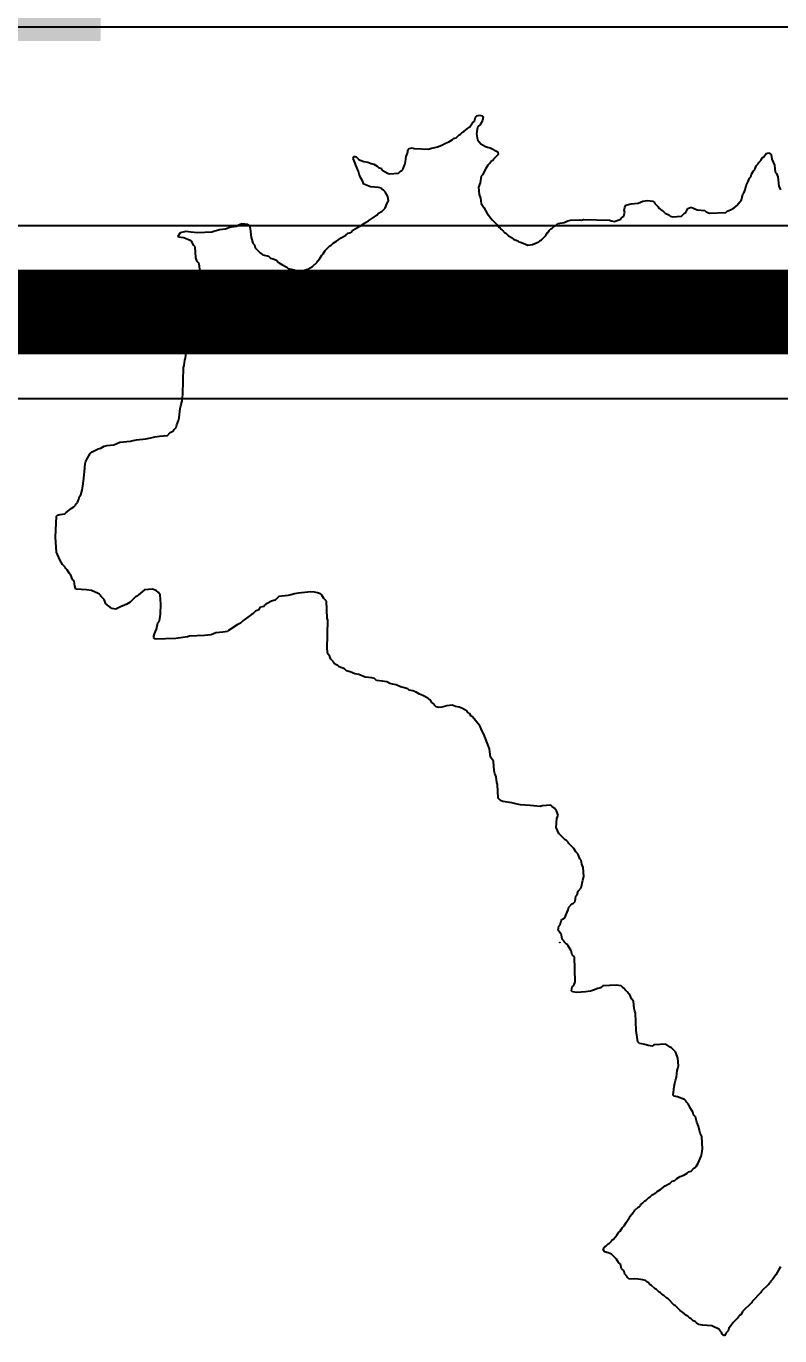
# Model space of a CAD drawing. Header units: inches. Extents: x 0.88 to 8.93, y 2.74 to 7.33.
# Drawn here: x 2.7384 to 2.8275, y 3.0755 to 3.2303 of the extents above; entities that cross this region are included whole.
import ezdxf

# ---------------------------------------------------------------- set-up
doc = ezdxf.new("R2010")
doc.units = ezdxf.units.IN
doc.header["$MEASUREMENT"] = 0
for name, color, linetype in [('Bottom Layer', 5, 'Continuous'), ('Top Layer', 1, 'Continuous'), ('Top Overlay', 2, 'Continuous')]:
    doc.layers.add(name, color=color, linetype=linetype)
doc.styles.add('Arial', font='', dxfattribs={"height": 0.2})
doc.styles.get('Arial').set_extended_font_data('Arial')

msp = doc.modelspace()

# ---------------------------------------------------------------- linework, layer by layer
at = {"layer": 'Bottom Layer'}
for p, q in [((3.10217, 3.20669), (2.6389, 3.20669)), ((2.63456, 3.18629), (3.09795, 3.18629))]:
    msp.add_line(p, q, dxfattribs=at)
msp.add_lwpolyline([(2.60353, 3.19649, 0.01, 0.01, 0), (3.10217, 3.19649, 0.01, 0.01, 0)], format="xyseb", dxfattribs=at)
at = {"layer": 'Top Layer'}
msp.add_line((2.67345, 3.23023), (2.8489, 3.23023), dxfattribs=at)
at = {"layer": 'Top Overlay'}
for p, q in [((2.79088, 3.2184), (2.79121, 3.21888)), ((2.79121, 3.21888), (2.79141, 3.21908)), ((2.79141, 3.21908), (2.79153, 3.21953)), ((2.79153, 3.21953), (2.79169, 3.21969)), ((2.79169, 3.21969), (2.79201, 3.21977)), ((2.79201, 3.21977), (2.79233, 3.21969)), ((2.79237, 3.21916), (2.79205, 3.2186)), ((2.79233, 3.21969), (2.79245, 3.21957)), ((2.79245, 3.21957), (2.79237, 3.21916)), ((2.78927, 3.21711), (2.7896, 3.21743)), ((2.7896, 3.21743), (2.78976, 3.21751)), ((2.78976, 3.21751), (2.79, 3.21775)), ((2.79, 3.21775), (2.79016, 3.21783)), ((2.79016, 3.21783), (2.7906, 3.2182)), ((2.7906, 3.2182), (2.79072, 3.21832)), ((2.79072, 3.21832), (2.79088, 3.2184)), ((2.79173, 3.21812), (2.79165, 3.21755)), ((2.79165, 3.21755), (2.79177, 3.21687)), ((2.79181, 3.21844), (2.79173, 3.21812)), ((2.79205, 3.2186), (2.79181, 3.21844)), ((2.7836, 3.2157), (2.78372, 3.21582)), ((2.78372, 3.21582), (2.78404, 3.2159)), ((2.78404, 3.2159), (2.78428, 3.21582)), ((2.78428, 3.21582), (2.78597, 3.21574)), ((2.78597, 3.21574), (2.78621, 3.21582)), ((2.78621, 3.21582), (2.78706, 3.21602)), ((2.78706, 3.21602), (2.78758, 3.21622)), ((2.78758, 3.21622), (2.78798, 3.21647)), ((2.78798, 3.21647), (2.78839, 3.21663)), ((2.78839, 3.21663), (2.78879, 3.21687)), ((2.78879, 3.21687), (2.78895, 3.21703)), ((2.78895, 3.21703), (2.78927, 3.21711)), ((2.79177, 3.21687), (2.79217, 3.21638)), ((2.79217, 3.21638), (2.79274, 3.21606)), ((2.79274, 3.21606), (2.79298, 3.21598)), ((2.79298, 3.21598), (2.7933, 3.2159)), ((2.7933, 3.2159), (2.79419, 3.21542)), ((2.77707, 3.21465), (2.77719, 3.21494)), ((2.77732, 3.21409), (2.77707, 3.21465)), ((2.77719, 3.21494), (2.77744, 3.21485)), ((2.77744, 3.21485), (2.77776, 3.21453)), ((2.77776, 3.21453), (2.77792, 3.21445)), ((2.77792, 3.21445), (2.77832, 3.21429)), ((2.77832, 3.21429), (2.77881, 3.21421)), ((2.77881, 3.21421), (2.77921, 3.21405)), ((2.78319, 3.21393), (2.78327, 3.21425)), ((2.78327, 3.21425), (2.78335, 3.21489)), ((2.78335, 3.21489), (2.78352, 3.2153)), ((2.78352, 3.2153), (2.7836, 3.2157)), ((2.79334, 3.21425), (2.79326, 3.21409)), ((2.79358, 3.21441), (2.79334, 3.21425)), ((2.79366, 3.21457), (2.79358, 3.21441)), ((2.79423, 3.21514), (2.79366, 3.21457)), ((2.79419, 3.21542), (2.79423, 3.21514)), ((2.82507, 3.21417), (2.82531, 3.21441)), ((2.82531, 3.21441), (2.82551, 3.21477)), ((2.82551, 3.21477), (2.82567, 3.21485)), ((2.82567, 3.21485), (2.82591, 3.21526)), ((2.82591, 3.21526), (2.82623, 3.21534)), ((2.82623, 3.21534), (2.8264, 3.21526)), ((2.8264, 3.21526), (2.82652, 3.21514)), ((2.82652, 3.21514), (2.8266, 3.21457)), ((2.8266, 3.21457), (2.82692, 3.21385)), ((2.7774, 3.21385), (2.77732, 3.21409)), ((2.77772, 3.21312), (2.7774, 3.21385)), ((2.7778, 3.2128), (2.77772, 3.21312)), ((2.77796, 3.2124), (2.7778, 3.2128)), ((2.77921, 3.21405), (2.77953, 3.21397)), ((2.77953, 3.21397), (2.77993, 3.21373)), ((2.77993, 3.21373), (2.78009, 3.21357)), ((2.78009, 3.21357), (2.78034, 3.21349)), ((2.78034, 3.21349), (2.78058, 3.21324)), ((2.78058, 3.21324), (2.78114, 3.21292)), ((2.78114, 3.21292), (2.78138, 3.21284)), ((2.78138, 3.21284), (2.78243, 3.21292)), ((2.78243, 3.21292), (2.78267, 3.21316)), ((2.78267, 3.21316), (2.78283, 3.21324)), ((2.78283, 3.21324), (2.78295, 3.21337)), ((2.78295, 3.21337), (2.78319, 3.21393)), ((2.79237, 3.21272), (2.79221, 3.21256)), ((2.79278, 3.21345), (2.79237, 3.21272)), ((2.79302, 3.21385), (2.79278, 3.21345)), ((2.79326, 3.21409), (2.79302, 3.21385)), ((2.8241, 3.21248), (2.82418, 3.2128)), ((2.82418, 3.2128), (2.82442, 3.2132)), ((2.82442, 3.2132), (2.82458, 3.21337)), ((2.82458, 3.21337), (2.82474, 3.21377)), ((2.82474, 3.21377), (2.82499, 3.21401)), ((2.82499, 3.21401), (2.82507, 3.21417)), ((2.82692, 3.21385), (2.827, 3.21304)), ((2.827, 3.21304), (2.82716, 3.21288)), ((2.82716, 3.21288), (2.82732, 3.21248)), ((2.7782, 3.212), (2.77796, 3.2124)), ((2.77832, 3.21163), (2.7782, 3.212)), ((2.77913, 3.21131), (2.77832, 3.21163)), ((2.78009, 3.21123), (2.77913, 3.21131)), ((2.78042, 3.21115), (2.78009, 3.21123)), ((2.7805, 3.21099), (2.78042, 3.21115)), ((2.79209, 3.21179), (2.79189, 3.21127)), ((2.79189, 3.21127), (2.79197, 3.21039)), ((2.79221, 3.21256), (2.79209, 3.21179)), ((2.82346, 3.21095), (2.82358, 3.21147)), ((2.82358, 3.21147), (2.82378, 3.21192)), ((2.82378, 3.21192), (2.82394, 3.21232)), ((2.82394, 3.21232), (2.8241, 3.21248)), ((2.82732, 3.21248), (2.82744, 3.21139)), ((2.82744, 3.21139), (2.82764, 3.21095)), ((2.78066, 3.21091), (2.7805, 3.21099)), ((2.78086, 3.21071), (2.78066, 3.21091)), ((2.78118, 3.21014), (2.78086, 3.21071)), ((2.78106, 3.2093), (2.78126, 3.20966)), ((2.78126, 3.20966), (2.78118, 3.21014)), ((2.79197, 3.21039), (2.79213, 3.20998)), ((2.79213, 3.20998), (2.79221, 3.20934)), ((2.81077, 3.20938), (2.81134, 3.20962)), ((2.81134, 3.20962), (2.8119, 3.2097)), ((2.8119, 3.2097), (2.81254, 3.20962)), ((2.81254, 3.20962), (2.81267, 3.2095)), ((2.82265, 3.20934), (2.82301, 3.20978)), ((2.82301, 3.20978), (2.82317, 3.21043)), ((2.82317, 3.21043), (2.82329, 3.21055)), ((2.82329, 3.21055), (2.82346, 3.21095)), ((2.77989, 3.20797), (2.78009, 3.20817)), ((2.78009, 3.20817), (2.7805, 3.20841)), ((2.7805, 3.20841), (2.78086, 3.20878)), ((2.78086, 3.20878), (2.78106, 3.2093)), ((2.79221, 3.20934), (2.79253, 3.20886)), ((2.79253, 3.20886), (2.79294, 3.20813)), ((2.79294, 3.20813), (2.7935, 3.20741)), ((2.80908, 3.20785), (2.80916, 3.20817)), ((2.80912, 3.20853), (2.8092, 3.20886)), ((2.8092, 3.20829), (2.80912, 3.20853)), ((2.80916, 3.20817), (2.8092, 3.20829)), ((2.8092, 3.20886), (2.80932, 3.20914)), ((2.80932, 3.20914), (2.80997, 3.2093)), ((2.80997, 3.2093), (2.81077, 3.20938)), ((2.81267, 3.2095), (2.81275, 3.20934)), ((2.81275, 3.20934), (2.81315, 3.20894)), ((2.81315, 3.20894), (2.81319, 3.20882)), ((2.81319, 3.20882), (2.81335, 3.20873)), ((2.81335, 3.20873), (2.81351, 3.20857)), ((2.81351, 3.20857), (2.81367, 3.20849)), ((2.81367, 3.20849), (2.81399, 3.20817)), ((2.81399, 3.20817), (2.8144, 3.20801)), ((2.8144, 3.20801), (2.81456, 3.20785)), ((2.81593, 3.20785), (2.81625, 3.20817)), ((2.81625, 3.20817), (2.81641, 3.20825)), ((2.81641, 3.20825), (2.81665, 3.20873)), ((2.81665, 3.20873), (2.81705, 3.2089)), ((2.81705, 3.2089), (2.81778, 3.20857)), ((2.81778, 3.20857), (2.81866, 3.20849)), ((2.81866, 3.20849), (2.81883, 3.20833)), ((2.81883, 3.20833), (2.81923, 3.20817)), ((2.81923, 3.20817), (2.82116, 3.20825)), ((2.82116, 3.20825), (2.82132, 3.20841)), ((2.82132, 3.20841), (2.82172, 3.20857)), ((2.82172, 3.20857), (2.82213, 3.20882)), ((2.82213, 3.20882), (2.82257, 3.20918)), ((2.82257, 3.20918), (2.82265, 3.20934)), ((2.76198, 3.20632), (2.76238, 3.20648)), ((2.76238, 3.20648), (2.7627, 3.20656)), ((2.7627, 3.20656), (2.76334, 3.20664)), ((2.76334, 3.20664), (2.76351, 3.2068)), ((2.76351, 3.2068), (2.76391, 3.20696)), ((2.76391, 3.20696), (2.76463, 3.20688)), ((2.76463, 3.20688), (2.76483, 3.20668)), ((2.76483, 3.20668), (2.76491, 3.20636)), ((2.77703, 3.20616), (2.77816, 3.2068)), ((2.77816, 3.2068), (2.77832, 3.20696)), ((2.77832, 3.20696), (2.77889, 3.20729)), ((2.77889, 3.20729), (2.77989, 3.20797)), ((2.7935, 3.20741), (2.79406, 3.20684)), ((2.79406, 3.20684), (2.79414, 3.20668)), ((2.79414, 3.20668), (2.79427, 3.20656)), ((2.79427, 3.20656), (2.79443, 3.20648)), ((2.79443, 3.20648), (2.79451, 3.20632)), ((2.80063, 3.2064), (2.80087, 3.20664)), ((2.80087, 3.20664), (2.80103, 3.20672)), ((2.80103, 3.20672), (2.80127, 3.20696)), ((2.80127, 3.20696), (2.80204, 3.20708)), ((2.80204, 3.20708), (2.80248, 3.20729)), ((2.80248, 3.20729), (2.8028, 3.20737)), ((2.8028, 3.20737), (2.80389, 3.20741)), ((2.80389, 3.20741), (2.80409, 3.20737)), ((2.80409, 3.20737), (2.80433, 3.20745)), ((2.80433, 3.20745), (2.80739, 3.20737)), ((2.80739, 3.20737), (2.80763, 3.20729)), ((2.80763, 3.20729), (2.80795, 3.2072)), ((2.80795, 3.2072), (2.80872, 3.20749)), ((2.80872, 3.20749), (2.8088, 3.20765)), ((2.8088, 3.20765), (2.80892, 3.20777)), ((2.80892, 3.20777), (2.80908, 3.20785)), ((2.81456, 3.20785), (2.81488, 3.20777)), ((2.81488, 3.20777), (2.81593, 3.20785)), ((2.75638, 3.20547), (2.75666, 3.20592)), ((2.75642, 3.20535), (2.75638, 3.20547)), ((2.75706, 3.20527), (2.75642, 3.20535)), ((2.75666, 3.20592), (2.75731, 3.20608)), ((2.75779, 3.20495), (2.75706, 3.20527)), ((2.75731, 3.20608), (2.75787, 3.206)), ((2.75795, 3.20487), (2.75779, 3.20495)), ((2.75787, 3.206), (2.75867, 3.20592)), ((2.75867, 3.20592), (2.76037, 3.206)), ((2.76037, 3.206), (2.76061, 3.20608)), ((2.76061, 3.20608), (2.76125, 3.20624)), ((2.76125, 3.20624), (2.76198, 3.20632)), ((2.76491, 3.20636), (2.765, 3.20531)), ((2.765, 3.20531), (2.76508, 3.20507)), ((2.76508, 3.20507), (2.7652, 3.20463)), ((2.7751, 3.20487), (2.77566, 3.20527)), ((2.77566, 3.20527), (2.77623, 3.20559)), ((2.77623, 3.20559), (2.77647, 3.20584)), ((2.77647, 3.20584), (2.77679, 3.20592)), ((2.77679, 3.20592), (2.77703, 3.20616)), ((2.79451, 3.20632), (2.79467, 3.20624)), ((2.79467, 3.20624), (2.79499, 3.20592)), ((2.79499, 3.20592), (2.79515, 3.20584)), ((2.79515, 3.20584), (2.79547, 3.20551)), ((2.79547, 3.20551), (2.79588, 3.20527)), ((2.79588, 3.20527), (2.79604, 3.20511)), ((2.79604, 3.20511), (2.79656, 3.20491)), ((2.79656, 3.20491), (2.79668, 3.20479)), ((2.79902, 3.20479), (2.79918, 3.20495)), ((2.79918, 3.20495), (2.79934, 3.20503)), ((2.79934, 3.20503), (2.79986, 3.20555)), ((2.79986, 3.20555), (2.80006, 3.20592)), ((2.80006, 3.20592), (2.80018, 3.20596)), ((2.80018, 3.20596), (2.80026, 3.20612)), ((2.80026, 3.20612), (2.80047, 3.20632)), ((2.80047, 3.20632), (2.80063, 3.2064)), ((2.75823, 3.20435), (2.75795, 3.20487)), ((2.75839, 3.20419), (2.75823, 3.20435)), ((2.75847, 3.2029), (2.75839, 3.20419)), ((2.7652, 3.20463), (2.7654, 3.20443)), ((2.7654, 3.20443), (2.76548, 3.2041)), ((2.76548, 3.2041), (2.76608, 3.2035)), ((2.76608, 3.2035), (2.76624, 3.20342)), ((2.76624, 3.20342), (2.7664, 3.20326)), ((2.77337, 3.20322), (2.77353, 3.20338)), ((2.77353, 3.20338), (2.77377, 3.20378)), ((2.77377, 3.20378), (2.7743, 3.20431)), ((2.7743, 3.20431), (2.77446, 3.20439)), ((2.77446, 3.20439), (2.7747, 3.20463)), ((2.7747, 3.20463), (2.7751, 3.20487)), ((2.79668, 3.20479), (2.797, 3.20471)), ((2.797, 3.20471), (2.79773, 3.20439)), ((2.79773, 3.20439), (2.79829, 3.20447)), ((2.79829, 3.20447), (2.79886, 3.20471)), ((2.79886, 3.20471), (2.79902, 3.20479)), ((2.75863, 3.20249), (2.75847, 3.2029)), ((2.75888, 3.20225), (2.75863, 3.20249)), ((2.75896, 3.20153), (2.75888, 3.20225)), ((2.7664, 3.20326), (2.76705, 3.2031)), ((2.76705, 3.2031), (2.76729, 3.20286)), ((2.76729, 3.20286), (2.76761, 3.20278)), ((2.76761, 3.20278), (2.76801, 3.20262)), ((2.76801, 3.20262), (2.76826, 3.20237)), ((2.76826, 3.20237), (2.76866, 3.20213)), ((2.76866, 3.20213), (2.76922, 3.20181)), ((2.76922, 3.20181), (2.76938, 3.20165)), ((2.77172, 3.20157), (2.77228, 3.20189)), ((2.77228, 3.20189), (2.77281, 3.20241)), ((2.77281, 3.20241), (2.77289, 3.20257)), ((2.77289, 3.20257), (2.77313, 3.20282)), ((2.77313, 3.20282), (2.77337, 3.20322)), ((2.75501, 3.20072), (2.75521, 3.20109)), ((2.75509, 3.20032), (2.75501, 3.20072)), ((2.75521, 3.19996), (2.75509, 3.20032)), ((2.75521, 3.20109), (2.75578, 3.20084)), ((2.75578, 3.20084), (2.75662, 3.20064)), ((2.75662, 3.20064), (2.75694, 3.20056)), ((2.75694, 3.20056), (2.75803, 3.20052)), ((2.75803, 3.20052), (2.75859, 3.20092)), ((2.75859, 3.20092), (2.75888, 3.20121)), ((2.75888, 3.20121), (2.75896, 3.20153)), ((2.76938, 3.20165), (2.77011, 3.20149)), ((2.77011, 3.20149), (2.77067, 3.20125)), ((2.77067, 3.20125), (2.77124, 3.20133)), ((2.77124, 3.20133), (2.7714, 3.20149)), ((2.7714, 3.20149), (2.77172, 3.20157)), ((2.75541, 3.19943), (2.75521, 3.19996)), ((2.75638, 3.19847), (2.75541, 3.19943)), ((2.75658, 3.19819), (2.75638, 3.19847)), ((2.75674, 3.19811), (2.75658, 3.19819)), ((2.75686, 3.19798), (2.75674, 3.19811)), ((2.75694, 3.19782), (2.75686, 3.19798)), ((2.7571, 3.19766), (2.75694, 3.19782)), ((2.75735, 3.19726), (2.7571, 3.19766)), ((2.75751, 3.1971), (2.75735, 3.19726)), ((2.75751, 3.19702), (2.75751, 3.1971)), ((2.75775, 3.19662), (2.75751, 3.19702)), ((2.75791, 3.19621), (2.75775, 3.19662)), ((2.75799, 3.19541), (2.75791, 3.19621)), ((2.75735, 3.19211), (2.75747, 3.19408)), ((2.75747, 3.19408), (2.75759, 3.1942)), ((2.75759, 3.1942), (2.75775, 3.1946)), ((2.75775, 3.1946), (2.75799, 3.19541)), ((2.75718, 3.19082), (2.75726, 3.19106)), ((2.75726, 3.19106), (2.75735, 3.19211)), ((2.75694, 3.18679), (2.75702, 3.18993)), ((2.75702, 3.18993), (2.7571, 3.19017)), ((2.7571, 3.19017), (2.75718, 3.19082)), ((2.75686, 3.18599), (2.75694, 3.18679)), ((2.7565, 3.18401), (2.75662, 3.1851)), ((2.75662, 3.1851), (2.7567, 3.18542)), ((2.7567, 3.18542), (2.75686, 3.18599)), ((2.75622, 3.18317), (2.75642, 3.18369)), ((2.75642, 3.18369), (2.7565, 3.18401)), ((2.75316, 3.18164), (2.7536, 3.18176)), ((2.7536, 3.18176), (2.75416, 3.18184)), ((2.75416, 3.18184), (2.75513, 3.18192)), ((2.75513, 3.18192), (2.75545, 3.18224)), ((2.75545, 3.18224), (2.75582, 3.18244)), ((2.75582, 3.18244), (2.7559, 3.1826)), ((2.7559, 3.1826), (2.75614, 3.18285)), ((2.75614, 3.18285), (2.75622, 3.18317)), ((2.74635, 3.18007), (2.74692, 3.18031)), ((2.74692, 3.18031), (2.74724, 3.18039)), ((2.74724, 3.18039), (2.74764, 3.18063)), ((2.74764, 3.18063), (2.74796, 3.18071)), ((2.74796, 3.18071), (2.74877, 3.18079)), ((2.74877, 3.18079), (2.74949, 3.18112)), ((2.74949, 3.18112), (2.75074, 3.18124)), ((2.75074, 3.18124), (2.75106, 3.18132)), ((2.75106, 3.18132), (2.75147, 3.1814)), ((2.75147, 3.1814), (2.75255, 3.18152)), ((2.75255, 3.18152), (2.75316, 3.18164)), ((2.74539, 3.17854), (2.74547, 3.17886)), ((2.74547, 3.17886), (2.74567, 3.17922)), ((2.74567, 3.17922), (2.74599, 3.17979)), ((2.74599, 3.17979), (2.74619, 3.17999)), ((2.74619, 3.17999), (2.74635, 3.18007)), ((2.74523, 3.17685), (2.74531, 3.17765)), ((2.74531, 3.17765), (2.74539, 3.17854)), ((2.74503, 3.17544), (2.74515, 3.1762)), ((2.74515, 3.1762), (2.74523, 3.17685)), ((2.7443, 3.17383), (2.74446, 3.17399)), ((2.74446, 3.17399), (2.74462, 3.17439)), ((2.74462, 3.17439), (2.7447, 3.17471)), ((2.7447, 3.17471), (2.74486, 3.17487)), ((2.74486, 3.17487), (2.74503, 3.17544)), ((2.74197, 3.17238), (2.74209, 3.1725)), ((2.74209, 3.1725), (2.74241, 3.17258)), ((2.74241, 3.17258), (2.74297, 3.17266)), ((2.74297, 3.17266), (2.74313, 3.17282)), ((2.74313, 3.17282), (2.74329, 3.1729)), ((2.74329, 3.1729), (2.74374, 3.17326)), ((2.74374, 3.17326), (2.74402, 3.17347)), ((2.74402, 3.17347), (2.74422, 3.17367)), ((2.74422, 3.17367), (2.7443, 3.17383)), ((2.74188, 3.16988), (2.74197, 3.17238)), ((2.74197, 3.16811), (2.74188, 3.16988)), ((2.74237, 3.16722), (2.74197, 3.16811)), ((2.74269, 3.16666), (2.74237, 3.16722)), ((2.74301, 3.16634), (2.74269, 3.16666)), ((2.74309, 3.16618), (2.74301, 3.16634)), ((2.74325, 3.16602), (2.74309, 3.16618)), ((2.7435, 3.16561), (2.74325, 3.16602)), ((2.7437, 3.16541), (2.7435, 3.16561)), ((2.7439, 3.16489), (2.7437, 3.16541)), ((2.74406, 3.16473), (2.7439, 3.16489)), ((2.74414, 3.16408), (2.74406, 3.16473)), ((2.74426, 3.16372), (2.74414, 3.16408)), ((2.74555, 3.16364), (2.74426, 3.16372)), ((2.74611, 3.16356), (2.74555, 3.16364)), ((2.74692, 3.16324), (2.74611, 3.16356)), ((2.74708, 3.16316), (2.74692, 3.16324)), ((2.7472, 3.16304), (2.74708, 3.16316)), ((2.75239, 3.16364), (2.75167, 3.16308)), ((2.75336, 3.16372), (2.75239, 3.16364)), ((2.75376, 3.16356), (2.75336, 3.16372)), ((2.75404, 3.16336), (2.75376, 3.16356)), ((2.75425, 3.16308), (2.75404, 3.16336)), ((2.77015, 3.1632), (2.76971, 3.16308)), ((2.77063, 3.16328), (2.77015, 3.1632)), ((2.77208, 3.16344), (2.77063, 3.16328)), ((2.77252, 3.1634), (2.77208, 3.16344)), ((2.77285, 3.16332), (2.77252, 3.1634)), ((2.77309, 3.16324), (2.77285, 3.16332)), ((2.77325, 3.16316), (2.77309, 3.16324)), ((2.77337, 3.16304), (2.77325, 3.16316)), ((2.74728, 3.16288), (2.7472, 3.16304)), ((2.74764, 3.16251), (2.74728, 3.16288)), ((2.74784, 3.16199), (2.74764, 3.16251)), ((2.74853, 3.16147), (2.74784, 3.16199)), ((2.74957, 3.16163), (2.74901, 3.16139)), ((2.74974, 3.16171), (2.74957, 3.16163)), ((2.7503, 3.16195), (2.74974, 3.16171)), ((2.7507, 3.16219), (2.7503, 3.16195)), ((2.75135, 3.16284), (2.7507, 3.16219)), ((2.75151, 3.16292), (2.75135, 3.16284)), ((2.75167, 3.16308), (2.75151, 3.16292)), ((2.75433, 3.16195), (2.75425, 3.16308)), ((2.75429, 3.16078), (2.75433, 3.16195)), ((2.76612, 3.16159), (2.76596, 3.16143)), ((2.76653, 3.16167), (2.76612, 3.16159)), ((2.76661, 3.16183), (2.76653, 3.16167)), ((2.76673, 3.16195), (2.76661, 3.16183)), ((2.76689, 3.16203), (2.76673, 3.16195)), ((2.76741, 3.16231), (2.76689, 3.16203)), ((2.76785, 3.16243), (2.76741, 3.16231)), ((2.7683, 3.16288), (2.76785, 3.16243)), ((2.76938, 3.163), (2.7683, 3.16288)), ((2.76971, 3.16308), (2.76938, 3.163)), ((2.77361, 3.16263), (2.77337, 3.16304)), ((2.77393, 3.16231), (2.77361, 3.16263)), ((2.77401, 3.1603), (2.77393, 3.16231)), ((2.74901, 3.16139), (2.74853, 3.16147)), ((2.75412, 3.1599), (2.7542, 3.16022)), ((2.7542, 3.16022), (2.75429, 3.16078)), ((2.76504, 3.16074), (2.76403, 3.15998)), ((2.7652, 3.16082), (2.76504, 3.16074)), ((2.76552, 3.16114), (2.7652, 3.16082)), ((2.76592, 3.16131), (2.76552, 3.16114)), ((2.76596, 3.16143), (2.76592, 3.16131)), ((2.77409, 3.16006), (2.77401, 3.1603)), ((2.77401, 3.15668), (2.77409, 3.16006)), ((2.75348, 3.15804), (2.75356, 3.15845)), ((2.75356, 3.15845), (2.7538, 3.15901)), ((2.7538, 3.15901), (2.75396, 3.15974)), ((2.75396, 3.15974), (2.75412, 3.1599)), ((2.76085, 3.15857), (2.76028, 3.15833)), ((2.76165, 3.15865), (2.76085, 3.15857)), ((2.76222, 3.15873), (2.76165, 3.15865)), ((2.76234, 3.15885), (2.76222, 3.15873)), ((2.76334, 3.15953), (2.76234, 3.15885)), ((2.76375, 3.1597), (2.76334, 3.15953)), ((2.76403, 3.15998), (2.76375, 3.1597)), ((2.75368, 3.15784), (2.75348, 3.15804)), ((2.7561, 3.15792), (2.75368, 3.15784)), ((2.75747, 3.15809), (2.7561, 3.15792)), ((2.75771, 3.15817), (2.75747, 3.15809)), ((2.75948, 3.15825), (2.75771, 3.15817)), ((2.76028, 3.15833), (2.75948, 3.15825)), ((2.77409, 3.15611), (2.77401, 3.15668)), ((2.77422, 3.15599), (2.77409, 3.15611)), ((2.77442, 3.15547), (2.77422, 3.15599)), ((2.77474, 3.15515), (2.77442, 3.15547)), ((2.77482, 3.15498), (2.77474, 3.15515)), ((2.7751, 3.15478), (2.77482, 3.15498)), ((2.77526, 3.1547), (2.7751, 3.15478)), ((2.77542, 3.15454), (2.77526, 3.1547)), ((2.77607, 3.1543), (2.77542, 3.15454)), ((2.77627, 3.1541), (2.77607, 3.1543)), ((2.77671, 3.15398), (2.77627, 3.1541)), ((2.77728, 3.15374), (2.77671, 3.15398)), ((2.77776, 3.15366), (2.77728, 3.15374)), ((2.77848, 3.15333), (2.77776, 3.15366)), ((2.77929, 3.15325), (2.77848, 3.15333)), ((2.77961, 3.15317), (2.77929, 3.15325)), ((2.77985, 3.15293), (2.77961, 3.15317)), ((2.7805, 3.15285), (2.77985, 3.15293)), ((2.78106, 3.15277), (2.7805, 3.15285)), ((2.78142, 3.15257), (2.78106, 3.15277)), ((2.78174, 3.15249), (2.78142, 3.15257)), ((2.78215, 3.15241), (2.78174, 3.15249)), ((2.78267, 3.15221), (2.78215, 3.15241)), ((2.78299, 3.15213), (2.78267, 3.15221)), ((2.78356, 3.15197), (2.78299, 3.15213)), ((2.78372, 3.1518), (2.78356, 3.15197)), ((2.78412, 3.15172), (2.78372, 3.1518)), ((2.78452, 3.15156), (2.78412, 3.15172)), ((2.78492, 3.15132), (2.78452, 3.15156)), ((2.78533, 3.15116), (2.78492, 3.15132)), ((2.78589, 3.15084), (2.78533, 3.15116)), ((2.78605, 3.15068), (2.78589, 3.15084)), ((2.78621, 3.1506), (2.78605, 3.15068)), ((2.78637, 3.15035), (2.78621, 3.1506)), ((2.78666, 3.15015), (2.78637, 3.15035)), ((2.78674, 3.14999), (2.78666, 3.15015)), ((2.7869, 3.14983), (2.78674, 3.14999)), ((2.78722, 3.14975), (2.7869, 3.14983)), ((2.78758, 3.14979), (2.78722, 3.14975)), ((2.7879, 3.14987), (2.78758, 3.14979)), ((2.78815, 3.14995), (2.7879, 3.14987)), ((2.78879, 3.15003), (2.78815, 3.14995)), ((2.78919, 3.14987), (2.78879, 3.15003)), ((2.7896, 3.14979), (2.78919, 3.14987)), ((2.79, 3.14963), (2.7896, 3.14979)), ((2.79056, 3.14931), (2.79, 3.14963)), ((2.7906, 3.14919), (2.79056, 3.14931)), ((2.79084, 3.14903), (2.7906, 3.14919)), ((2.79104, 3.14874), (2.79084, 3.14903)), ((2.79121, 3.14866), (2.79104, 3.14874)), ((2.79205, 3.14758), (2.79121, 3.14866)), ((2.79213, 3.14742), (2.79205, 3.14758)), ((2.79229, 3.14701), (2.79213, 3.14742)), ((2.79253, 3.14661), (2.79229, 3.14701)), ((2.79294, 3.14556), (2.79253, 3.14661)), ((2.79322, 3.14488), (2.79294, 3.14556)), ((2.79334, 3.14387), (2.79322, 3.14488)), ((2.79366, 3.14339), (2.79334, 3.14387)), ((2.79374, 3.14226), (2.79366, 3.14339)), ((2.79382, 3.14194), (2.79374, 3.14226)), ((2.79398, 3.14154), (2.79382, 3.14194)), ((2.79406, 3.14089), (2.79398, 3.14154)), ((2.79414, 3.14065), (2.79406, 3.14089)), ((2.79423, 3.13904), (2.79414, 3.14065)), ((2.79451, 3.13876), (2.79423, 3.13904)), ((2.79479, 3.13864), (2.79451, 3.13876)), ((2.79584, 3.13848), (2.79479, 3.13864)), ((2.79648, 3.13832), (2.79584, 3.13848)), ((2.79688, 3.13824), (2.79648, 3.13832)), ((2.79801, 3.13816), (2.79688, 3.13824)), ((2.79918, 3.13803), (2.79801, 3.13816)), ((2.79942, 3.13811), (2.79918, 3.13803)), ((2.80047, 3.1382), (2.79942, 3.13811)), ((2.80063, 3.13803), (2.80047, 3.1382)), ((2.80091, 3.13783), (2.80063, 3.13803)), ((2.80111, 3.13755), (2.80091, 3.13783)), ((2.80131, 3.13703), (2.80111, 3.13755)), ((2.80115, 3.13663), (2.80131, 3.13703)), ((2.80107, 3.13558), (2.80115, 3.13663)), ((2.80139, 3.13485), (2.80107, 3.13558)), ((2.80216, 3.13409), (2.80139, 3.13485)), ((2.80232, 3.13401), (2.80216, 3.13409)), ((2.80252, 3.13381), (2.80232, 3.13401)), ((2.8026, 3.13365), (2.80252, 3.13381)), ((2.80316, 3.13308), (2.8026, 3.13365)), ((2.80341, 3.13268), (2.80316, 3.13308)), ((2.80365, 3.13244), (2.80341, 3.13268)), ((2.80373, 3.13228), (2.80365, 3.13244)), ((2.80389, 3.13187), (2.80373, 3.13228)), ((2.80405, 3.13171), (2.80389, 3.13187)), ((2.80413, 3.13123), (2.80405, 3.13171)), ((2.80429, 3.13083), (2.80413, 3.13123)), ((2.80437, 3.12978), (2.80429, 3.13083)), ((2.80405, 3.12841), (2.80425, 3.12934)), ((2.80425, 3.12934), (2.80437, 3.12978)), ((2.80341, 3.12745), (2.80357, 3.12761)), ((2.80357, 3.12761), (2.80369, 3.12805)), ((2.80369, 3.12805), (2.80405, 3.12841)), ((2.80252, 3.12584), (2.8026, 3.12616)), ((2.8026, 3.12616), (2.80296, 3.12652)), ((2.80296, 3.12652), (2.80312, 3.1266)), ((2.80312, 3.1266), (2.80332, 3.1268)), ((2.80332, 3.1268), (2.80341, 3.12745)), ((2.80155, 3.12406), (2.80167, 3.12451)), ((2.80167, 3.12451), (2.80175, 3.12467)), ((2.80175, 3.12467), (2.80212, 3.12487)), ((2.80212, 3.12487), (2.80228, 3.12527)), ((2.80228, 3.12527), (2.80252, 3.12584)), ((2.80131, 3.12342), (2.80139, 3.1239)), ((2.80171, 3.12286), (2.80131, 3.12342)), ((2.80139, 3.1239), (2.80155, 3.12406)), ((2.80179, 3.12237), (2.80171, 3.12286)), ((2.80147, 3.12197), (2.80151, 3.12201)), ((2.80151, 3.12193), (2.80147, 3.12197)), ((2.80151, 3.12201), (2.80155, 3.12197)), ((2.80155, 3.12197), (2.80151, 3.12193)), ((2.80204, 3.12213), (2.80179, 3.12237)), ((2.80212, 3.12197), (2.80204, 3.12213)), ((2.80232, 3.12177), (2.80212, 3.12197)), ((2.80248, 3.12169), (2.80232, 3.12177)), ((2.80252, 3.12157), (2.80248, 3.12169)), ((2.80288, 3.12096), (2.80252, 3.12157)), ((2.803, 3.12052), (2.80288, 3.12096)), ((2.80324, 3.12028), (2.803, 3.12052)), ((2.80332, 3.1173), (2.80324, 3.12028)), ((2.80292, 3.11625), (2.803, 3.11674)), ((2.803, 3.11674), (2.80316, 3.1169)), ((2.80316, 3.1169), (2.80332, 3.1173)), ((2.80659, 3.11686), (2.80634, 3.11661)), ((2.8082, 3.11694), (2.80659, 3.11686)), ((2.80876, 3.11686), (2.8082, 3.11694)), ((2.80892, 3.1167), (2.80876, 3.11686)), ((2.8092, 3.11649), (2.80892, 3.1167)), ((2.80304, 3.11613), (2.80292, 3.11625)), ((2.80353, 3.11605), (2.80304, 3.11613)), ((2.80457, 3.11613), (2.80353, 3.11605)), ((2.80514, 3.11621), (2.80457, 3.11613)), ((2.8055, 3.11633), (2.80514, 3.11621)), ((2.80602, 3.11653), (2.8055, 3.11633)), ((2.80634, 3.11661), (2.80602, 3.11653)), ((2.80928, 3.11633), (2.8092, 3.11649)), ((2.80948, 3.11613), (2.80928, 3.11633)), ((2.80985, 3.11569), (2.80948, 3.11613)), ((2.81001, 3.11529), (2.80985, 3.11569)), ((2.81025, 3.11504), (2.81001, 3.11529)), ((2.81033, 3.11416), (2.81025, 3.11504)), ((2.81041, 3.11384), (2.81033, 3.11416)), ((2.81049, 3.1136), (2.81041, 3.11384)), ((2.81057, 3.11158), (2.81049, 3.1136)), ((2.81073, 3.11021), (2.81057, 3.11158)), ((2.81093, 3.11001), (2.81073, 3.11021)), ((2.81142, 3.10993), (2.81093, 3.11001)), ((2.81174, 3.10985), (2.81142, 3.10993)), ((2.81198, 3.10977), (2.81174, 3.10985)), ((2.81246, 3.10969), (2.81198, 3.10977)), ((2.81263, 3.10985), (2.81246, 3.10969)), ((2.81407, 3.10993), (2.81263, 3.10985)), ((2.81456, 3.10961), (2.81407, 3.10993)), ((2.81472, 3.10953), (2.81456, 3.10961)), ((2.8152, 3.10905), (2.81472, 3.10953)), ((2.8154, 3.10852), (2.8152, 3.10905)), ((2.81548, 3.10828), (2.8154, 3.10852)), ((2.81556, 3.10739), (2.81548, 3.10828)), ((2.81548, 3.10707), (2.81556, 3.10739)), ((2.8152, 3.10566), (2.81532, 3.10603)), ((2.81532, 3.10603), (2.8154, 3.10683)), ((2.8154, 3.10683), (2.81548, 3.10707)), ((2.81492, 3.10393), (2.81504, 3.10494)), ((2.81504, 3.10494), (2.81512, 3.10534)), ((2.81512, 3.10534), (2.8152, 3.10566)), ((2.81504, 3.10381), (2.81492, 3.10393)), ((2.81544, 3.10373), (2.81504, 3.10381)), ((2.81625, 3.10341), (2.81544, 3.10373)), ((2.81645, 3.10321), (2.81625, 3.10341)), ((2.81653, 3.10305), (2.81645, 3.10321)), ((2.81669, 3.10289), (2.81653, 3.10305)), ((2.81701, 3.10232), (2.81669, 3.10289)), ((2.81726, 3.10192), (2.81701, 3.10232)), ((2.81734, 3.1016), (2.81726, 3.10192)), ((2.81758, 3.10136), (2.81734, 3.1016)), ((2.81774, 3.10071), (2.81758, 3.10136)), ((2.81794, 3.10027), (2.81774, 3.10071)), ((2.81806, 3.09975), (2.81794, 3.10027)), ((2.81814, 3.09942), (2.81806, 3.09975)), ((2.8183, 3.09902), (2.81814, 3.09942)), ((2.81838, 3.09757), (2.8183, 3.09902)), ((2.8179, 3.09588), (2.81822, 3.09669)), ((2.81822, 3.09669), (2.8183, 3.09701)), ((2.8183, 3.09701), (2.81838, 3.09757)), ((2.81705, 3.09495), (2.81738, 3.09528)), ((2.81738, 3.09528), (2.81754, 3.09536)), ((2.81754, 3.09536), (2.81766, 3.09548)), ((2.81766, 3.09548), (2.8179, 3.09588)), ((2.81399, 3.09318), (2.81456, 3.0935)), ((2.81456, 3.0935), (2.8148, 3.09375)), ((2.8148, 3.09375), (2.81512, 3.09383)), ((2.81512, 3.09383), (2.81536, 3.09407)), ((2.81536, 3.09407), (2.81577, 3.09431)), ((2.81577, 3.09431), (2.81617, 3.09447)), ((2.81617, 3.09447), (2.81657, 3.09471)), ((2.81657, 3.09471), (2.81673, 3.09487)), ((2.81673, 3.09487), (2.81705, 3.09495)), ((2.81206, 3.09181), (2.81222, 3.09189)), ((2.81222, 3.09189), (2.81246, 3.09214)), ((2.81246, 3.09214), (2.81287, 3.09238)), ((2.81287, 3.09238), (2.81303, 3.09254)), ((2.81303, 3.09254), (2.81343, 3.09278)), ((2.81343, 3.09278), (2.81399, 3.09318)), ((2.81033, 3.09016), (2.81041, 3.09032)), ((2.81041, 3.09032), (2.81077, 3.09069)), ((2.81077, 3.09069), (2.81093, 3.09077)), ((2.81093, 3.09077), (2.81106, 3.09089)), ((2.81106, 3.09089), (2.8111, 3.09101)), ((2.8111, 3.09101), (2.81126, 3.09109)), ((2.81126, 3.09109), (2.81158, 3.09141)), ((2.81158, 3.09141), (2.81174, 3.09149)), ((2.81174, 3.09149), (2.81206, 3.09181)), ((2.80912, 3.08847), (2.80936, 3.08887)), ((2.80936, 3.08887), (2.80977, 3.08944)), ((2.80977, 3.08944), (2.80985, 3.0896)), ((2.80985, 3.0896), (2.81021, 3.09004)), ((2.81021, 3.09004), (2.81033, 3.09016)), ((2.80787, 3.0869), (2.80828, 3.08738)), ((2.80828, 3.08738), (2.80848, 3.08767)), ((2.80848, 3.08767), (2.80864, 3.08783)), ((2.80864, 3.08783), (2.80888, 3.08823)), ((2.80888, 3.08823), (2.80912, 3.08847)), ((2.80663, 3.08573), (2.80683, 3.08602)), ((2.80679, 3.08541), (2.80663, 3.08573)), ((2.80683, 3.08602), (2.80699, 3.0861)), ((2.80699, 3.0861), (2.80723, 3.08634)), ((2.80723, 3.08634), (2.80739, 3.08642)), ((2.80739, 3.08642), (2.80767, 3.0867)), ((2.80767, 3.0867), (2.80771, 3.08682)), ((2.80771, 3.08682), (2.80787, 3.0869)), ((2.80723, 3.08529), (2.80679, 3.08541)), ((2.80763, 3.08513), (2.80723, 3.08529)), ((2.80824, 3.08453), (2.80763, 3.08513)), ((2.80848, 3.08412), (2.80824, 3.08453)), ((2.80868, 3.08392), (2.80848, 3.08412)), ((2.8088, 3.0834), (2.80868, 3.08392)), ((2.80904, 3.08324), (2.8088, 3.0834)), ((2.80912, 3.08308), (2.80904, 3.08324)), ((2.8092, 3.08275), (2.80912, 3.08308)), ((2.80944, 3.08251), (2.8092, 3.08275)), ((2.82708, 3.08267), (2.82668, 3.08211)), ((2.8274, 3.08324), (2.82708, 3.08267)), ((2.82764, 3.08364), (2.8274, 3.08324)), ((2.80953, 3.08235), (2.80944, 3.08251)), ((2.80973, 3.08215), (2.80953, 3.08235)), ((2.81033, 3.08219), (2.80973, 3.08215)), ((2.81077, 3.08215), (2.81033, 3.08219)), ((2.81134, 3.08207), (2.81077, 3.08215)), ((2.81166, 3.08199), (2.81134, 3.08207)), ((2.81182, 3.08183), (2.81166, 3.08199)), ((2.81198, 3.08175), (2.81182, 3.08183)), ((2.81222, 3.08151), (2.81198, 3.08175)), ((2.81238, 3.08143), (2.81222, 3.08151)), ((2.81279, 3.08102), (2.81238, 3.08143)), ((2.82619, 3.08155), (2.82539, 3.08074)), ((2.82627, 3.08171), (2.82619, 3.08155)), ((2.8264, 3.08175), (2.82627, 3.08171)), ((2.82644, 3.08187), (2.8264, 3.08175)), ((2.82668, 3.08211), (2.82644, 3.08187)), ((2.81295, 3.08094), (2.81279, 3.08102)), ((2.81327, 3.08062), (2.81295, 3.08094)), ((2.81343, 3.08054), (2.81327, 3.08062)), ((2.81367, 3.0803), (2.81343, 3.08054)), ((2.81383, 3.08022), (2.81367, 3.0803)), ((2.81416, 3.0799), (2.81383, 3.08022)), ((2.81432, 3.07982), (2.81416, 3.0799)), ((2.81504, 3.07909), (2.81432, 3.07982)), ((2.82426, 3.07953), (2.82418, 3.07937)), ((2.82531, 3.08058), (2.82426, 3.07953)), ((2.82539, 3.08074), (2.82531, 3.08058)), ((2.8152, 3.07901), (2.81504, 3.07909)), ((2.81577, 3.07845), (2.8152, 3.07901)), ((2.81605, 3.07825), (2.81577, 3.07845)), ((2.81649, 3.07788), (2.81605, 3.07825)), ((2.82293, 3.07796), (2.82277, 3.07788)), ((2.82305, 3.07816), (2.82293, 3.07796)), ((2.82313, 3.07833), (2.82305, 3.07816)), ((2.82418, 3.07937), (2.82313, 3.07833)), ((2.81665, 3.0778), (2.81649, 3.07788)), ((2.81689, 3.07756), (2.81665, 3.0778)), ((2.81705, 3.07748), (2.81689, 3.07756)), ((2.8173, 3.07724), (2.81705, 3.07748)), ((2.81754, 3.07716), (2.8173, 3.07724)), ((2.8177, 3.077), (2.81754, 3.07716)), ((2.81798, 3.0768), (2.8177, 3.077)), ((2.81838, 3.07672), (2.81798, 3.0768)), ((2.81951, 3.07663), (2.81838, 3.07672)), ((2.8204, 3.07623), (2.81951, 3.07663)), ((2.82152, 3.07639), (2.82144, 3.07607)), ((2.82176, 3.07663), (2.82152, 3.07639)), ((2.82201, 3.07704), (2.82176, 3.07663)), ((2.82257, 3.0776), (2.82201, 3.07704)), ((2.82265, 3.07776), (2.82257, 3.0776)), ((2.82277, 3.07788), (2.82265, 3.07776)), ((2.82048, 3.07607), (2.8204, 3.07623)), ((2.82064, 3.07591), (2.82048, 3.07607)), ((2.82072, 3.07567), (2.82064, 3.07591)), ((2.82084, 3.07555), (2.82072, 3.07567)), ((2.821, 3.07547), (2.82084, 3.07555)), ((2.8212, 3.07583), (2.821, 3.07547)), ((2.82144, 3.07607), (2.8212, 3.07583))]:
    msp.add_line(p, q, dxfattribs=at)

# ---------------------------------------------------------------- texts
at = {"layer": 'Top Overlay', "style": 'Arial'}
msp.add_text('JP2', height=0.026, dxfattribs=at).set_placement((2.68645, 3.22856))

doc.saveas('drawing.dxf')
